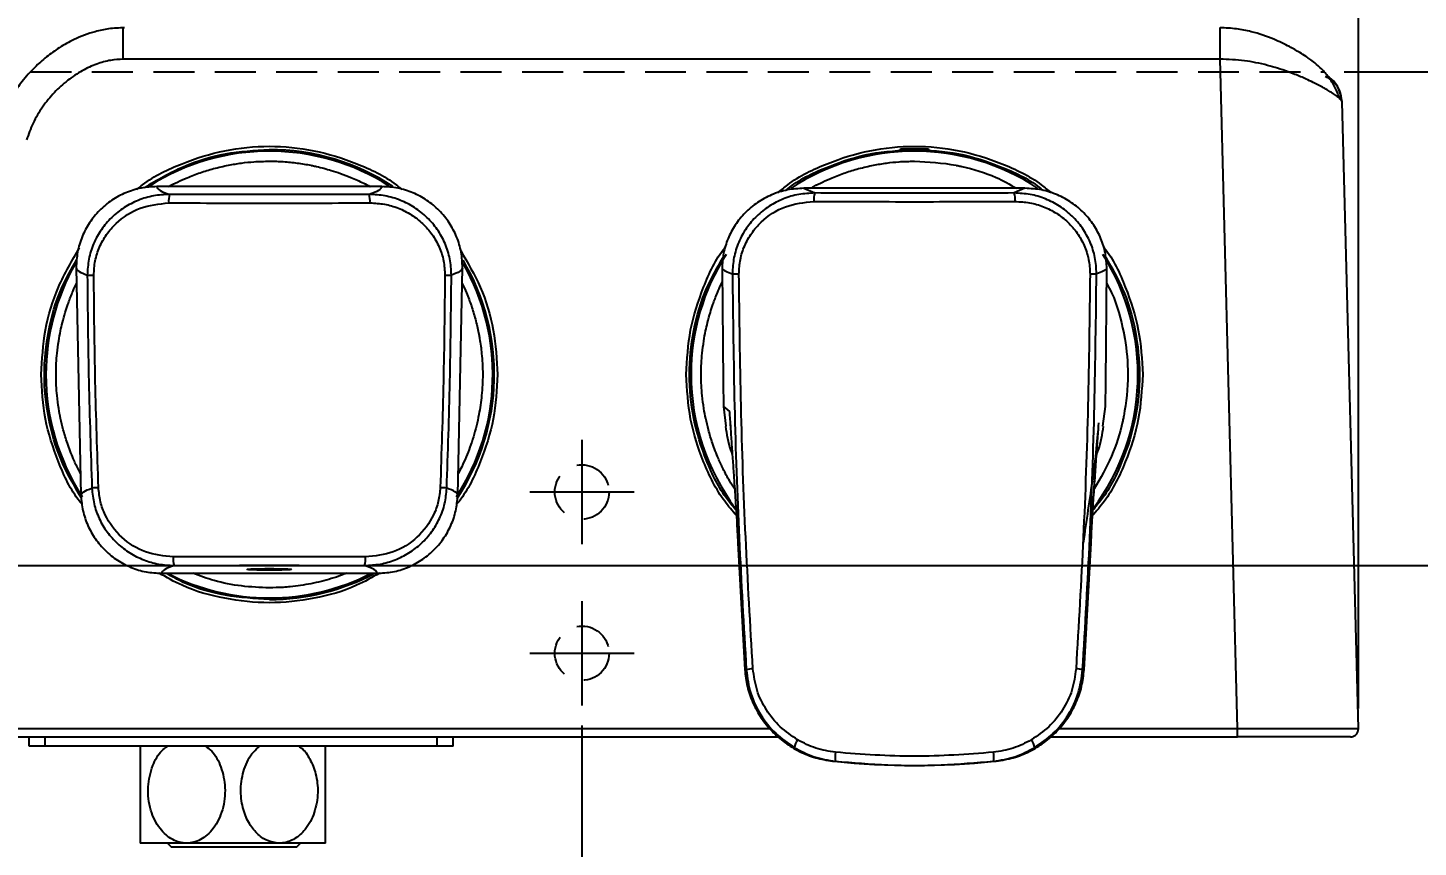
# Model space of a CAD drawing. Header units: millimetres. Extents: x 6110 to 6704, y -2661 to -1821.
# Drawn here: x 6300.46 to 6343.57, y -2371.37 to -2345.97 of the extents above; entities that cross this region are included whole.
import ezdxf

# ---------------------------------------------------------------- set-up
doc = ezdxf.new("R2010")
doc.units = ezdxf.units.MM
doc.header["$LTSCALE"] = 0.1
doc.linetypes.add('CENTERX2', pattern=[101.6, 63.5, -12.7, 12.7, -12.7])
doc.linetypes.add('HIDDENX2', pattern=[19.05, 12.7, -6.35])
doc.layers.get('0').update_dxf_attribs({"lineweight": 15})
doc.layers.add('CENTER', color=1, linetype='CENTERX2')
doc.layers.add('HIDDEN', color=8, linetype='HIDDENX2')
doc.layers.add('DIM', color=3, linetype='Continuous', lineweight=9)
doc.styles.get("Standard").update_dxf_attribs({"font": 'arial.ttf'})
doc.dimstyles.new('ISO-25', dxfattribs={"dimtxt": 2.5, "dimasz": 2.5, "dimexe": 1.25, "dimexo": 0.625, "dimtad": 1, "dimlfac": 5, "dimtxsty": 'Standard', "dimcen": 2.5, "dimadec": 0, "dimazin": 0, "dimtfac": 1, "dimtmove": 0, "dimatfit": 3, "dimfxl": 0, "dimarcsym": 0})

# ---------------------------------------------------------------- blocks, each defined once
blk = doc.blocks.new('*D42')
at = {"layer": 'Defpoints', "color": 0}
for p in [(6341.716, -2319.208), (6229.393, -2367.699), (6341.716, -2367.7)]:
    blk.add_point(p, dxfattribs=at)
at = {"layer": 'DIM', "color": 0, "lineweight": -2}
for p, q in [((6229.393, -2367.074), (6229.393, -2317.958)), ((6341.716, -2367.075), (6341.716, -2317.958)), ((6233.393, -2319.208), (6337.716, -2319.208))]:
    blk.add_line(p, q, dxfattribs=at)
at = {"layer": 'DIM', "color": 0}
for points in [[(6233.393, -2318.541), (6233.393, -2319.874), (6229.393, -2319.208)], [(6337.716, -2318.541), (6337.716, -2319.874), (6341.716, -2319.208)]]:
    blk.add_solid(points, dxfattribs=at)
at = {"layer": 'DIM', "color": 0, "insert": (6259.175, -2316.54), "char_height": 4, "attachment_point": 5}
blk.add_mtext('450', dxfattribs=at)
blk = doc.blocks.new('*D43')
at = {"layer": 'Defpoints', "color": 0}
for p in [(6340.653, -2347.331), (6382.373, -2580.443), (6389.257, -2580.443)]:
    blk.add_point(p, dxfattribs=at)
at = {"layer": 'DIM', "color": 0, "lineweight": -2}
for p, q in [((6341.278, -2347.331), (6390.507, -2347.331)), ((6389.257, -2349.831), (6389.257, -2577.943)), ((6382.998, -2580.443), (6390.507, -2580.443))]:
    blk.add_line(p, q, dxfattribs=at)
at = {"layer": 'DIM', "color": 0}
for points in [[(6388.84, -2349.831), (6389.674, -2349.831), (6389.257, -2347.331)], [(6388.84, -2577.943), (6389.674, -2577.943), (6389.257, -2580.443)]]:
    blk.add_solid(points, dxfattribs=at)
at = {"layer": 'DIM', "color": 0, "insert": (6386.406, -2463.887), "char_height": 2.5, "attachment_point": 5, "rotation": 90}
blk.add_mtext('{\\fGulim|b0|i0|c129|p50;\\H1.6x;선반까지 높이 \\fArial|b0|i0|c0|p34;1036 ~1050}', dxfattribs=at)
blk = doc.blocks.new('*D44')
at = {"layer": 'Defpoints', "color": 0}
for p in [(6291.155, -2340.279), (6270.42, -2359.431), (6291.155, -2359.431)]:
    blk.add_point(p, dxfattribs=at)
at = {"layer": 'DIM', "color": 0, "lineweight": -2}
for p, q in [((6270.42, -2358.806), (6270.42, -2339.029)), ((6291.155, -2358.806), (6291.155, -2339.029)), ((6272.92, -2340.279), (6288.655, -2340.279)), ((6291.155, -2340.279), (6340.931, -2340.279))]:
    blk.add_line(p, q, dxfattribs=at)
at = {"layer": 'DIM', "color": 0}
for points in [[(6272.92, -2339.862), (6272.92, -2340.696), (6270.42, -2340.279)], [(6288.655, -2339.862), (6288.655, -2340.696), (6291.155, -2340.279)]]:
    blk.add_solid(points, dxfattribs=at)
at = {"layer": 'DIM', "color": 0, "insert": (6326.555, -2334.424), "char_height": 2.5, "attachment_point": 5}
blk.add_mtext('{\\fGulim|b0|i0|c129|p50;\\H1.6x;\\C3;배관거리\\fArial|b0|i0|c0|p34;\\P85~250\\fGulim|b0|i0|c129|p50;mm}', dxfattribs=at)
blk = doc.blocks.new('*D45')
at = {"layer": 'Defpoints', "color": 0}
for p in [(6297.886, -2362.645), (6331.187, -2580.443), (6360.463, -2580.443)]:
    blk.add_point(p, dxfattribs=at)
at = {"layer": 'DIM', "color": 0, "lineweight": -2}
for p, q in [((6298.511, -2362.645), (6361.713, -2362.645)), ((6360.463, -2366.645), (6360.463, -2576.443)), ((6331.812, -2580.443), (6361.713, -2580.443))]:
    blk.add_line(p, q, dxfattribs=at)
at = {"layer": 'DIM', "color": 0}
for points in [[(6359.796, -2366.645), (6361.129, -2366.645), (6360.463, -2362.645)], [(6359.796, -2576.443), (6361.129, -2576.443), (6360.463, -2580.443)]]:
    blk.add_solid(points, dxfattribs=at)
at = {"layer": 'DIM', "color": 0, "insert": (6357.795, -2471.544), "char_height": 4, "attachment_point": 5, "rotation": 90}
blk.add_mtext('977.5', dxfattribs=at)
blk = doc.blocks.new('*D47')
at = {"layer": 'Defpoints', "color": 0}
for p in [(6253.143, -2366.981), (6317.643, -2366.981), (6317.643, -2381.528)]:
    blk.add_point(p, dxfattribs=at)
at = {"layer": 'DIM', "color": 0, "lineweight": -2}
for p, q in [((6253.143, -2367.606), (6253.143, -2382.778)), ((6317.643, -2367.606), (6317.643, -2382.778)), ((6257.143, -2381.528), (6313.643, -2381.528))]:
    blk.add_line(p, q, dxfattribs=at)
at = {"layer": 'DIM', "color": 0}
for points in [[(6257.143, -2380.861), (6257.143, -2382.194), (6253.143, -2381.528)], [(6313.643, -2380.861), (6313.643, -2382.194), (6317.643, -2381.528)]]:
    blk.add_solid(points, dxfattribs=at)
at = {"layer": 'DIM', "color": 0, "insert": (6285.393, -2378.86), "char_height": 4, "attachment_point": 5}
blk.add_mtext('258', dxfattribs=at)
blk = doc.blocks.new('*D49')
at = {"layer": 'Defpoints', "color": 0}
for p in [(6307.952, -2080.75), (6411.492, -2580.443), (6420.327, -2580.443)]:
    blk.add_point(p, dxfattribs=at)
at = {"layer": 'DIM', "color": 0, "lineweight": -2}
for p, q in [((6308.577, -2080.75), (6421.577, -2080.75)), ((6420.327, -2084.75), (6420.327, -2576.443)), ((6412.117, -2580.443), (6421.577, -2580.443))]:
    blk.add_line(p, q, dxfattribs=at)
at = {"layer": 'DIM', "color": 0}
for points in [[(6419.66, -2084.75), (6420.993, -2084.75), (6420.327, -2080.75)], [(6419.66, -2576.443), (6420.993, -2576.443), (6420.327, -2580.443)]]:
    blk.add_solid(points, dxfattribs=at)
at = {"layer": 'DIM', "color": 0, "insert": (6417.079, -2330.597), "char_height": 4, "attachment_point": 5, "rotation": 90}
blk.add_mtext('(2280)', dxfattribs=at)

msp = doc.modelspace()

# ---------------------------------------------------------------- linework, layer by layer
at = {"linetype": 'Continuous', "lineweight": 25}
for p, q in [((6337.4241, -2346.9422), (6303.4201, -2346.9422)), ((6337.9677, -2367.6995), (6337.4241, -2346.9422)), ((6341.7164, -2367.6996), (6341.2075, -2348.2648)), ((6327.5144, -2349.7185), (6328.3894, -2349.7185)), ((6327.5144, -2349.7573), (6327.5144, -2349.7185)), ((6328.3894, -2349.7185), (6328.3894, -2349.7573)), ((6311.441, -2350.8917), (6304.4629, -2350.8917)), ((6304.4629, -2350.8917), (6304.4629, -2350.8918)), ((6311.441, -2350.8918), (6304.4629, -2350.8918)), ((6311.441, -2350.8917), (6311.441, -2350.8918)), ((6331.3777, -2350.9436), (6324.5262, -2350.9436)), ((6324.5262, -2350.9436), (6324.5262, -2350.9437)), ((6324.5262, -2350.9437), (6324.8589, -2351.0902)), ((6331.3777, -2350.9437), (6324.5262, -2350.9437)), ((6331.3777, -2350.9437), (6331.045, -2351.0902)), ((6331.3777, -2350.9436), (6331.3777, -2350.9437)), ((6301.9632, -2353.4149), (6302.1112, -2360.4646)), ((6313.7927, -2360.4646), (6313.9407, -2353.4149)), ((6321.9878, -2353.4268), (6322.0166, -2356.9445)), ((6333.8873, -2356.9445), (6333.9161, -2353.4268)), ((6322.0166, -2356.9445), (6322.0339, -2357.7137)), ((6333.87, -2357.7137), (6333.8873, -2356.9445)), ((6322.0339, -2357.7137), (6322.2145, -2357.866)), ((6322.0339, -2357.7137), (6322.1077, -2358.3237)), ((6333.7958, -2358.3237), (6333.87, -2357.7137)), ((6322.236, -2358.2122), (6322.2445, -2358.3327)), ((6322.4762, -2361.94), (6322.6921, -2365.8719)), ((6333.2117, -2365.8719), (6333.4277, -2361.94)), ((6304.6098, -2362.8828), (6311.2941, -2362.8828)), ((6304.6098, -2362.8828), (6311.2941, -2362.8828)), ((6304.6098, -2362.8828), (6304.6098, -2362.8828)), ((6311.2941, -2362.8828), (6311.2941, -2362.8828)), ((6322.6921, -2365.8719), (6322.7383, -2365.8769)), ((6333.2117, -2365.8719), (6333.1656, -2365.8769)), ((6233.1422, -2367.6995), (6323.472, -2367.6995)), ((6332.4318, -2367.6995), (6337.9677, -2367.6995)), ((6337.9677, -2367.956), (6337.9677, -2367.6995)), ((6233.1422, -2367.956), (6323.7384, -2367.956)), ((6300.5019, -2368.2443), (6300.5019, -2367.956)), ((6301.0019, -2368.2443), (6301.0019, -2367.956)), ((6313.1519, -2368.2443), (6313.1519, -2367.956)), ((6313.6519, -2368.2443), (6313.6519, -2367.956)), ((6332.1656, -2367.956), (6337.9677, -2367.956)), ((6337.9677, -2367.9381), (6338.1514, -2367.9385)), ((6341.1296, -2367.956), (6338.0555, -2367.956)), ((6301.0019, -2368.2443), (6300.5019, -2368.2443)), ((6313.1519, -2368.2443), (6301.0019, -2368.2443)), ((6313.6519, -2368.2443), (6313.1519, -2368.2443)), ((6325.4144, -2368.7054), (6325.4671, -2368.7111)), ((6325.4671, -2368.7111), (6325.5006, -2368.7103)), ((6330.4033, -2368.7103), (6330.4368, -2368.7111)), ((6330.4368, -2368.7111), (6330.4895, -2368.7054)), ((6305.3846, -2371.2498), (6303.9471, -2371.2498)), ((6304.7894, -2371.2498), (6304.9144, -2371.3748)), ((6308.7894, -2371.3748), (6308.9144, -2371.2498))]:
    msp.add_line(p, q, dxfattribs=at)
at = {"linetype": 'Continuous', "lineweight": 25, "flags": 128}
for points in [[(6308.2596, -2371.2498), (6307.9223, -2371.2498), (6307.5662, -2371.2498), (6307.1974, -2371.2498), (6306.8221, -2371.2498), (6306.4469, -2371.2498), (6306.078, -2371.2498), (6305.7219, -2371.2498), (6305.3846, -2371.2498)], [(6309.6971, -2371.2498), (6309.6725, -2371.2498), (6309.5992, -2371.2498), (6309.4783, -2371.2498), (6309.3119, -2371.2498), (6309.103, -2371.2498), (6308.855, -2371.2498), (6308.5723, -2371.2498), (6308.2596, -2371.2498)]]:
    msp.add_lwpolyline(points, dxfattribs=at)
at = {"linetype": 'Continuous', "lineweight": 25}
for centre, radius, start, end in [((6307.9519, -2356.7185), 6.9262, 57.52402, 122.47593), ((6307.9519, -2356.7185), 6.975, 56.72518, 90), ((6327.9519, -2356.7185), 6.9262, 56.43601, 123.57498), ((6305.5289, -2351.3351), 0.6995, 163.28999, 185.11526), ((6310.375, -2351.3351), 0.6995, 354.88474, 16.71003), ((6325.5289, -2351.2913), 0.6995, 163.28999, 185.11526), ((6330.375, -2351.2913), 0.6995, 354.88474, 16.71003), ((6327.9519, -2356.7185), 6.9262, 147.47769, 180), ((6327.9519, -2356.7185), 6.9262, 323.26343, 32.52706), ((6307.9519, -2356.7185), 6.9262, 150.19557, 180), ((6307.9519, -2356.7185), 6.9262, 326.84131, 29.77001), ((6307.9519, -2356.7185), 6.975, 326.57251, 30.59278), ((6302.4625, -2351.6452), 1.9963, 265.55826, 271.36013), ((6313.4414, -2351.6452), 1.9963, 268.63987, 274.44174), ((6322.4625, -2351.6015), 1.9963, 265.55826, 271.36013), ((6333.4414, -2351.6015), 1.9963, 268.63987, 274.44174), ((6307.9519, -2356.7185), 6.9262, 180, 213.15692), ((6327.9519, -2356.7185), 6.9262, 180, 216.80701), ((6302.6739, -2361.6968), 1.4711, 90.75639, 98.69979), ((6313.23, -2361.6968), 1.4711, 81.30021, 89.24361), ((6305.7045, -2362.4382), 0.7329, 175.09168, 195.95175), ((6310.1994, -2362.4382), 0.7329, 344.04823, 4.90831), ((6307.9519, -2356.7185), 6.9262, 242.87229, 297.12771), ((6307.9519, -2356.7185), 6.975, 270, 297.89924), ((6322.9492, -2366.4768), 0.6358, 90.51426, 109.36928), ((6332.9547, -2366.4768), 0.6358, 70.63072, 89.48574), ((6324.7057, -2368.3409), 0.4767, 141.95889, 173.78955), ((6331.1982, -2368.3409), 0.4767, 6.21045, 38.04111), ((6325.7821, -2365.7687), 2.9592, 238.40705, 263.89064), ((6326.3011, -2368.5861), 0.8101, 169.02485, 188.81785), ((6329.6028, -2368.5861), 0.8101, 351.18215, 10.97515), ((6330.1218, -2365.7687), 2.9592, 276.10936, 301.59295), ((6327.9519, -2345.4684), 23.3751, 263.89782, 276.10218)]:
    msp.add_arc(centre, radius, start, end, dxfattribs=at)
msp.add_ellipse((6307.9519, -2362.7607), major_axis=(0.6875, 0), ratio=0.0349208, dxfattribs=at)
for points, knots in [([(6303.4573, -2345.9685), (6303.2939, -2345.9743), (6302.9873, -2345.985), (6302.4596, -2346.0994), (6301.943, -2346.2938), (6301.4447, -2346.5732), (6301.0379, -2346.8652), (6300.6472, -2347.2134), (6300.2946, -2347.608), (6299.9712, -2348.0696), (6299.6829, -2348.5919), (6299.548, -2348.9963), (6299.4756, -2349.2136)], [0, 0, 0, 0, 0.0891533, 0.1671915, 0.2934971, 0.3890081, 0.4782883, 0.5665514, 0.6747669, 0.7671334, 0.874847, 1, 1, 1, 1]), ([(6303.4201, -2346.9422), (6303.4201, -2346.8457), (6303.4201, -2346.6527), (6303.4201, -2346.3905), (6303.4201, -2346.175), (6303.4201, -2346.0317), (6303.4201, -2345.9643), (6303.4201, -2345.975), (6303.4201, -2345.9776)], [0, 0, 0, 0, 0.18762529, 0.37525057, 0.56287586, 0.75050114, 0.93812643, 1, 1, 1, 1]), ([(6341.1269, -2348.1539), (6341.0868, -2348.0392), (6341.0126, -2347.8272), (6340.809, -2347.5088), (6340.5911, -2347.2553), (6340.3875, -2347.0712), (6340.2203, -2346.9458), (6340.0576, -2346.8362), (6339.8714, -2346.7181), (6339.5421, -2346.5285), (6339.0539, -2346.293), (6338.4948, -2346.1014), (6337.9241, -2345.9883), (6337.5968, -2345.9752), (6337.4241, -2345.9684)], [0, 0, 0, 0, 0.1028068, 0.1900951, 0.2621106, 0.3195203, 0.362646, 0.3922362, 0.4511343, 0.5369642, 0.6534939, 0.8063476, 0.8978453, 1, 1, 1, 1]), ([(6337.4241, -2346.9422), (6337.4241, -2346.8457), (6337.4241, -2346.6527), (6337.4241, -2346.3905), (6337.4241, -2346.175), (6337.4241, -2346.0317), (6337.4241, -2345.9644), (6337.4241, -2345.975), (6337.4241, -2345.9775)], [0, 0, 0, 0, 0.1878877, 0.3757754, 0.5636631, 0.7515507, 0.9394384, 1, 1, 1, 1]), ([(6303.4201, -2346.9422), (6303.2892, -2346.9494), (6303.0102, -2346.9649), (6302.5811, -2347.088), (6302.1332, -2347.2943), (6301.6896, -2347.5916), (6301.2725, -2347.9706), (6300.9106, -2348.4182), (6300.6138, -2348.9116), (6300.4874, -2349.2693), (6300.4251, -2349.4457)], [0, 0, 0, 0, 0.09452, 0.2015771, 0.3202471, 0.4500141, 0.5860881, 0.7262133, 0.8650456, 1, 1, 1, 1]), ([(6341.1252, -2348.1525), (6341.0979, -2348.1294), (6341.0404, -2348.0805), (6340.9187, -2347.998), (6340.781, -2347.9124), (6340.641, -2347.8317), (6340.4836, -2347.7466), (6340.3034, -2347.6554), (6340.0643, -2347.5428), (6339.8037, -2347.4326), (6339.5066, -2347.3184), (6339.2252, -2347.2236), (6338.8902, -2347.127), (6338.5487, -2347.0489), (6338.0601, -2346.9638), (6337.6808, -2346.9509), (6337.4241, -2346.9422)], [0, 0, 0, 0, 0.0682144, 0.1440285, 0.1977008, 0.2552297, 0.3087543, 0.3628565, 0.4269468, 0.5170405, 0.5678839, 0.6440593, 0.7102029, 0.7850544, 0.8545907, 1, 1, 1, 1]), ([(6341.196, -2348.2485), (6341.1797, -2348.1405), (6341.1442, -2347.9054), (6340.9546, -2347.6241), (6340.7696, -2347.5189), (6340.6964, -2347.4772)], [0, 0, 0, 0, 0.339359, 0.7386441, 1, 1, 1, 1]), ([(6341.2075, -2348.2648), (6341.1914, -2348.1422), (6341.1667, -2347.9539), (6341.0393, -2347.7299), (6340.9183, -2347.5811), (6340.8168, -2347.5076), (6340.7701, -2347.4738)], [0, 0, 0, 0, 0.3915334, 0.6017826, 0.8163333, 1, 1, 1, 1]), ([(6341.2075, -2348.2648), (6341.1997, -2348.236), (6341.1916, -2348.206), (6341.1276, -2348.1544), (6341.1252, -2348.1525)], [0, 0, 0, 0, 0.9633236, 1, 1, 1, 1]), ([(6303.8476, -2350.9786), (6303.9057, -2350.9298), (6304.3174, -2350.5836), (6305.2376, -2350.1521), (6306.5602, -2349.7313), (6307.9512, -2349.5997), (6309.3431, -2349.731), (6310.6672, -2350.1525), (6311.5876, -2350.5842), (6311.9988, -2350.9302), (6312.0561, -2350.9784)], [0, 0, 0, 0, 0.0259216, 0.1838723, 0.3418428, 0.4998818, 0.6580775, 0.816297, 0.9744104, 1, 1, 1, 1]), ([(6323.7121, -2351.0897), (6323.8143, -2351.0026), (6324.2682, -2350.6153), (6325.2357, -2350.1497), (6326.5605, -2349.732), (6327.9512, -2349.5994), (6329.3426, -2349.7317), (6330.669, -2350.15), (6331.6367, -2350.6159), (6332.0903, -2351.003), (6332.1918, -2351.0897)], [0, 0, 0, 0, 0.0441216, 0.1960017, 0.3479012, 0.4998686, 0.651984, 0.8041231, 0.9561593, 1, 1, 1, 1]), ([(6323.9648, -2351.011), (6324.0019, -2350.98), (6324.3891, -2350.6567), (6325.276, -2350.2499), (6326.5798, -2349.818), (6327.4946, -2349.7684), (6327.9519, -2349.7435)], [0, 0, 0, 0, 0.03412496, 0.35608331, 0.67804165, 1, 1, 1, 1]), ([(6327.9519, -2349.7435), (6328.4093, -2349.7683), (6329.3241, -2349.818), (6330.6279, -2350.2499), (6331.5145, -2350.6565), (6331.9014, -2350.9795), (6331.9382, -2351.0103)], [0, 0, 0, 0, 0.3220445, 0.6440889, 0.9661334, 1, 1, 1, 1]), ([(6304.8236, -2350.8917), (6304.8253, -2350.8908), (6304.916, -2350.8385), (6305.1084, -2350.746), (6305.4331, -2350.5986), (6305.8057, -2350.4578), (6306.2347, -2350.3264), (6306.663, -2350.2269), (6307.0816, -2350.1588), (6307.5042, -2350.114), (6307.7925, -2350.108), (6307.9519, -2350.1047)], [0, 0, 0, 0, 0.0017526, 0.0964192, 0.1962737, 0.3301462, 0.4628038, 0.6091031, 0.7346125, 0.853186, 1, 1, 1, 1]), ([(6307.9519, -2350.1047), (6308.0241, -2350.1054), (6308.1684, -2350.1068), (6308.3846, -2350.1178), (6308.6003, -2350.1355), (6308.8154, -2350.1603), (6309.0295, -2350.1922), (6309.1734, -2350.2185), (6309.261, -2350.236), (6309.3189, -2350.2477), (6309.5288, -2350.2932), (6309.8192, -2350.37), (6310.1744, -2350.4865), (6310.4435, -2350.5899), (6310.6821, -2350.6931), (6310.8774, -2350.7862), (6311.0102, -2350.8527), (6311.0767, -2350.8897), (6311.0803, -2350.8917)], [0, 0, 0, 0, 0.0664232, 0.1328451, 0.1992655, 0.2656843, 0.3321012, 0.3985159, 0.400352, 0.4143715, 0.4529234, 0.5980905, 0.6906178, 0.7969961, 0.8634189, 0.9298406, 0.9962608, 1, 1, 1, 1]), ([(6324.7335, -2350.9436), (6324.7651, -2350.9252), (6324.8854, -2350.8549), (6325.1081, -2350.7455), (6325.4332, -2350.5988), (6325.8057, -2350.4578), (6326.2347, -2350.3264), (6326.663, -2350.2269), (6327.0816, -2350.1588), (6327.5042, -2350.114), (6327.7925, -2350.108), (6327.9519, -2350.1047)], [0, 0, 0, 0, 0.03263875, 0.12437596, 0.22114089, 0.35087174, 0.47942486, 0.62119761, 0.74282386, 0.85773068, 1, 1, 1, 1]), ([(6327.9519, -2350.1047), (6328.3851, -2350.1263), (6328.8203, -2350.148), (6329.261, -2350.236), (6329.3189, -2350.2477), (6329.7392, -2350.3394), (6330.3744, -2350.5192), (6330.9042, -2350.8249), (6331.11, -2350.9436)], [0, 0, 0, 0, 0.39230047, 0.39411071, 0.40793313, 0.44594338, 0.78482462, 1, 1, 1, 1]), ([(6304.4629, -2350.8918), (6304.2986, -2350.9012), (6303.9694, -2350.92), (6303.4955, -2351.0702), (6303.0586, -2351.3038), (6302.6769, -2351.6198), (6302.3637, -2352.0046), (6302.1339, -2352.4431), (6301.9872, -2352.9196), (6301.9712, -2353.2496), (6301.9632, -2353.4149)], [0, 0, 0, 0, 0.124827, 0.2500094, 0.3745395, 0.4997829, 0.6244275, 0.7494409, 0.8745164, 1, 1, 1, 1]), ([(6304.4629, -2350.8918), (6304.4803, -2350.9323), (6304.515, -2351.0132), (6304.7443, -2351.0937), (6304.8589, -2351.1339)], [0, 0, 0, 0, 0.5000008, 1, 1, 1, 1]), ([(6311.441, -2350.8918), (6311.4236, -2350.9323), (6311.3889, -2351.0132), (6311.1596, -2351.0937), (6311.045, -2351.1339)], [0, 0, 0, 0, 0.5000008, 1, 1, 1, 1]), ([(6313.9407, -2353.4149), (6313.9328, -2353.2505), (6313.9169, -2352.9212), (6313.7711, -2352.446), (6313.5417, -2352.0069), (6313.2293, -2351.6222), (6312.8476, -2351.3053), (6312.4112, -2351.0714), (6311.9361, -2350.9202), (6311.6062, -2350.9013), (6311.441, -2350.8918)], [0, 0, 0, 0, 0.1248212, 0.2499969, 0.3745224, 0.4997661, 0.6244029, 0.7494285, 0.874501, 1, 1, 1, 1]), ([(6304.8589, -2351.1339), (6304.693, -2351.1427), (6304.3613, -2351.1601), (6303.8835, -2351.3053), (6303.442, -2351.5314), (6303.0525, -2351.84), (6302.7296, -2352.219), (6302.4894, -2352.6563), (6302.3345, -2353.1349), (6302.3167, -2353.4688), (6302.3079, -2353.6355)], [0, 0, 0, 0, 0.1250414, 0.2500526, 0.3745289, 0.4993884, 0.6245532, 0.7493236, 0.8748264, 1, 1, 1, 1]), ([(6313.596, -2353.6355), (6313.587, -2353.4675), (6313.5691, -2353.1329), (6313.4132, -2352.6531), (6313.1728, -2352.2168), (6312.8493, -2351.8381), (6312.4602, -2351.5303), (6312.0184, -2351.3045), (6311.5414, -2351.16), (6311.2103, -2351.1426), (6311.045, -2351.1339)], [0, 0, 0, 0, 0.1261698, 0.2511787, 0.376534, 0.5009761, 0.6261069, 0.7504507, 0.875358, 1, 1, 1, 1]), ([(6324.5262, -2350.9437), (6324.3539, -2350.9539), (6324.009, -2350.9743), (6323.5172, -2351.1342), (6323.072, -2351.3768), (6322.6899, -2351.6971), (6322.3824, -2352.0772), (6322.1587, -2352.5022), (6322.0158, -2352.9567), (6321.9971, -2353.2702), (6321.9878, -2353.4268)], [0, 0, 0, 0, 0.1252479, 0.2508173, 0.3757627, 0.5008414, 0.6259059, 0.7502606, 0.8752479, 1, 1, 1, 1]), ([(6324.8589, -2351.0902), (6324.693, -2351.0989), (6324.3613, -2351.1164), (6323.8835, -2351.2615), (6323.442, -2351.4877), (6323.0525, -2351.7962), (6322.7296, -2352.1752), (6322.4894, -2352.6126), (6322.3345, -2353.0911), (6322.3167, -2353.4251), (6322.3079, -2353.5918)], [0, 0, 0, 0, 0.1250414, 0.2500526, 0.3745289, 0.4993884, 0.6245532, 0.7493236, 0.8748264, 1, 1, 1, 1]), ([(6322.5098, -2353.5972), (6322.5179, -2353.4475), (6322.5341, -2353.1474), (6322.6753, -2352.7178), (6322.8944, -2352.3249), (6323.2853, -2351.875), (6323.9295, -2351.4492), (6324.5307, -2351.3856), (6324.8322, -2351.3537)], [0, 0, 0, 0, 0.124373, 0.2492694, 0.3737866, 0.4991194, 0.7487967, 1, 1, 1, 1]), ([(6333.596, -2353.5918), (6333.587, -2353.4237), (6333.5691, -2353.0891), (6333.4132, -2352.6094), (6333.1728, -2352.173), (6332.8493, -2351.7944), (6332.4602, -2351.4866), (6332.0184, -2351.2608), (6331.5414, -2351.1162), (6331.2103, -2351.0989), (6331.045, -2351.0902)], [0, 0, 0, 0, 0.1261698, 0.2511787, 0.376534, 0.5009761, 0.6261069, 0.7504507, 0.875358, 1, 1, 1, 1]), ([(6331.0717, -2351.3537), (6331.2222, -2351.3613), (6331.5234, -2351.3767), (6331.9574, -2351.5059), (6332.3594, -2351.708), (6332.7136, -2351.9838), (6333.0082, -2352.3233), (6333.2273, -2352.7148), (6333.3695, -2353.1456), (6333.3858, -2353.4463), (6333.3941, -2353.5972)], [0, 0, 0, 0, 0.125521, 0.2512509, 0.3762126, 0.501639, 0.6259702, 0.7507921, 0.8749188, 1, 1, 1, 1]), ([(6333.9161, -2353.4268), (6333.9068, -2353.2705), (6333.8882, -2352.9575), (6333.7457, -2352.5034), (6333.5224, -2352.0785), (6333.2155, -2351.6988), (6332.834, -2351.3781), (6332.3899, -2351.1356), (6331.8972, -2350.9747), (6331.5516, -2350.9541), (6331.3777, -2350.9437)], [0, 0, 0, 0, 0.1245586, 0.2493092, 0.373735, 0.4987669, 0.6232628, 0.7487387, 0.8735614, 1, 1, 1, 1]), ([(6302.5098, -2353.641), (6302.5179, -2353.4912), (6302.5341, -2353.1911), (6302.6753, -2352.7615), (6302.8944, -2352.3686), (6303.2853, -2351.9188), (6303.9295, -2351.493), (6304.5307, -2351.4293), (6304.8322, -2351.3974)], [0, 0, 0, 0, 0.12437301, 0.2492694, 0.37378663, 0.49911936, 0.74879673, 1, 1, 1, 1]), ([(6311.0717, -2351.3974), (6311.2222, -2351.4051), (6311.5234, -2351.4204), (6311.9574, -2351.5497), (6312.3594, -2351.7518), (6312.7136, -2352.0275), (6313.0082, -2352.3671), (6313.2273, -2352.7586), (6313.3695, -2353.1894), (6313.3858, -2353.4901), (6313.3941, -2353.641)], [0, 0, 0, 0, 0.125521, 0.2512509, 0.3762126, 0.501639, 0.6259702, 0.7507921, 0.8749188, 1, 1, 1, 1]), ([(6300.8769, -2356.7186), (6300.9042, -2356.2555), (6300.9587, -2355.3302), (6301.3666, -2353.9861), (6301.8352, -2353.1873), (6302.0695, -2352.788)], [0, 0, 0, 0, 0.3337829, 0.6668801, 1, 1, 1, 1]), ([(6313.8833, -2352.8795), (6314.0997, -2353.2498), (6314.5498, -2354.02), (6314.9446, -2355.3319), (6314.9996, -2356.2563), (6315.0271, -2356.7185)], [0, 0, 0, 0, 0.3165448, 0.6582355, 1, 1, 1, 1]), ([(6320.8769, -2356.7187), (6320.902, -2356.2541), (6320.9521, -2355.3257), (6321.3931, -2354.0044), (6321.7847, -2353.1321), (6322.0885, -2352.7641), (6322.0976, -2352.7531)], [0, 0, 0, 0, 0.3301765, 0.6597238, 0.9898378, 1, 1, 1, 1]), ([(6322.4208, -2360.9207), (6322.3291, -2360.8134), (6321.9406, -2360.3592), (6321.4758, -2359.3973), (6321.0646, -2358.0903), (6320.9315, -2356.7173), (6321.0711, -2355.3517), (6321.4245, -2354.1121), (6321.8384, -2353.4024), (6322.022, -2353.0875)], [0, 0, 0, 0, 0.05066443, 0.21441011, 0.3781558, 0.54190148, 0.70564716, 0.86939284, 1, 1, 1, 1]), ([(6333.882, -2353.0876), (6334.0656, -2353.4025), (6334.4794, -2354.1122), (6334.8328, -2355.3517), (6334.9724, -2356.7173), (6334.8392, -2358.0902), (6334.4283, -2359.3975), (6333.9611, -2360.3626), (6333.5699, -2360.8196), (6333.4755, -2360.9299)], [0, 0, 0, 0, 0.1304058, 0.2939193, 0.4574328, 0.6209463, 0.7844598, 0.9479733, 1, 1, 1, 1]), ([(6333.8065, -2352.7536), (6333.8158, -2352.7648), (6334.1198, -2353.1331), (6334.5115, -2354.006), (6334.9519, -2355.3269), (6335.002, -2356.2546), (6335.027, -2356.7185)], [0, 0, 0, 0, 0.0103489, 0.3406105, 0.6702723, 1, 1, 1, 1]), ([(6302.1201, -2360.5331), (6301.9001, -2360.1587), (6301.4484, -2359.3901), (6301.0703, -2358.0863), (6300.9299, -2356.7183), (6301.072, -2355.3517), (6301.4158, -2354.1356), (6301.8162, -2353.4469), (6301.9868, -2353.1533)], [0, 0, 0, 0, 0.1668412, 0.3424998, 0.5181585, 0.6938171, 0.8694757, 1, 1, 1, 1]), ([(6301.9632, -2353.4149), (6301.9794, -2353.4517), (6302.0118, -2353.5252), (6302.2092, -2353.5988), (6302.3079, -2353.6355)], [0, 0, 0, 0, 0.50000391, 1, 1, 1, 1]), ([(6313.9407, -2353.4149), (6313.9245, -2353.4517), (6313.8921, -2353.5252), (6313.6947, -2353.5988), (6313.596, -2353.6355)], [0, 0, 0, 0, 0.50000391, 1, 1, 1, 1]), ([(6321.9878, -2353.4268), (6322.018, -2353.4543), (6322.0786, -2353.5093), (6322.2314, -2353.5643), (6322.3079, -2353.5918)], [0, 0, 0, 0, 0.500003, 1, 1, 1, 1]), ([(6333.9161, -2353.4268), (6333.8859, -2353.4543), (6333.8253, -2353.5093), (6333.6725, -2353.5643), (6333.596, -2353.5918)], [0, 0, 0, 0, 0.50000296, 1, 1, 1, 1]), ([(6302.097, -2359.7869), (6302.0709, -2359.7392), (6301.9889, -2359.589), (6301.8489, -2359.276), (6301.6925, -2358.8726), (6301.5666, -2358.4558), (6301.4811, -2358.0973), (6301.4152, -2357.7442), (6301.3705, -2357.4021), (6301.3438, -2357.05), (6301.3352, -2356.7146), (6301.3441, -2356.3814), (6301.3708, -2356.0344), (6301.4142, -2355.7007), (6301.4724, -2355.3846), (6301.5397, -2355.0905), (6301.6154, -2354.8172), (6301.7152, -2354.5085), (6301.8259, -2354.2232), (6301.9166, -2354.0052), (6301.9654, -2353.9099), (6301.9732, -2353.8947)], [0, 0, 0, 0, 0.0266785, 0.0840196, 0.1681714, 0.2389649, 0.2976, 0.3490884, 0.4152316, 0.4668821, 0.5224225, 0.5798805, 0.6304805, 0.6932272, 0.7450353, 0.7882116, 0.8413424, 0.884212, 0.9474446, 0.9916118, 1, 1, 1, 1]), ([(6302.3079, -2353.6355), (6302.3191, -2354.7371), (6302.3417, -2356.9404), (6302.4148, -2359.1419), (6302.4514, -2360.2427)], [0, 0, 0, 0, 0.4999732, 1, 1, 1, 1]), ([(6302.6544, -2360.2259), (6302.6176, -2359.1289), (6302.5439, -2356.9348), (6302.5212, -2354.7389), (6302.5098, -2353.641)], [0, 0, 0, 0, 0.5000015, 1, 1, 1, 1]), ([(6313.3941, -2353.641), (6313.3827, -2354.7389), (6313.36, -2356.9348), (6313.2863, -2359.1289), (6313.2495, -2360.2259)], [0, 0, 0, 0, 0.4999985, 1, 1, 1, 1]), ([(6313.4525, -2360.2427), (6313.4891, -2359.1419), (6313.5622, -2356.9404), (6313.5848, -2354.7371), (6313.596, -2353.6355)], [0, 0, 0, 0, 0.5000268, 1, 1, 1, 1]), ([(6313.9307, -2353.8922), (6313.9757, -2353.9902), (6314.0508, -2354.1537), (6314.1428, -2354.3885), (6314.2158, -2354.5922), (6314.2819, -2354.7984), (6314.3413, -2355.0065), (6314.3938, -2355.2165), (6314.4246, -2355.3596), (6314.442, -2355.4473), (6314.4533, -2355.5054), (6314.4916, -2355.7167), (6314.5318, -2356.0143), (6314.56, -2356.3869), (6314.5714, -2356.8192), (6314.5452, -2357.351), (6314.4509, -2357.9995), (6314.2931, -2358.6399), (6314.0987, -2359.1756), (6313.9316, -2359.5512), (6313.8438, -2359.7208), (6313.8068, -2359.7923)], [0, 0, 0, 0, 0.0528628, 0.0882483, 0.1236333, 0.1590174, 0.1944007, 0.229783, 0.2651643, 0.2661531, 0.2736451, 0.2941943, 0.3714838, 0.420776, 0.4774469, 0.5835113, 0.681459, 0.7984724, 0.9063419, 0.9605157, 1, 1, 1, 1]), ([(6322.3792, -2360.2765), (6322.3267, -2360.193), (6322.1972, -2359.9876), (6322.0291, -2359.6692), (6321.8476, -2359.2767), (6321.6928, -2358.8724), (6321.5665, -2358.4559), (6321.4811, -2358.0973), (6321.4152, -2357.7442), (6321.3705, -2357.4021), (6321.3438, -2357.05), (6321.3352, -2356.7146), (6321.3441, -2356.3814), (6321.3708, -2356.0344), (6321.4142, -2355.7007), (6321.4724, -2355.3846), (6321.5397, -2355.0905), (6321.6154, -2354.8172), (6321.7152, -2354.5085), (6321.8256, -2354.223), (6321.9222, -2353.9931), (6321.9774, -2353.8861), (6321.9913, -2353.8591)], [0, 0, 0, 0, 0.0440503, 0.1084651, 0.1606375, 0.2372039, 0.3016162, 0.354966, 0.4018133, 0.4619944, 0.5089892, 0.5595232, 0.611802, 0.657841, 0.7149318, 0.7620699, 0.8013543, 0.849696, 0.8887014, 0.9462342, 0.9864201, 1, 1, 1, 1]), ([(6322.3079, -2353.5918), (6322.3244, -2354.9594), (6322.3576, -2357.6954), (6322.5006, -2361.797), (6322.6591, -2364.5173), (6322.7383, -2365.8769)], [0, 0, 0, 0, 0.3333056, 0.6667761, 1, 1, 1, 1]), ([(6322.9435, -2365.8409), (6322.8636, -2364.4849), (6322.7041, -2361.7745), (6322.56, -2357.6867), (6322.5266, -2354.9609), (6322.5098, -2353.5972)], [0, 0, 0, 0, 0.3334699, 0.6665373, 1, 1, 1, 1]), ([(6333.3941, -2353.5972), (6333.3773, -2354.9609), (6333.3439, -2357.6867), (6333.1998, -2361.7745), (6333.0403, -2364.4849), (6332.9604, -2365.8409)], [0, 0, 0, 0, 0.3334627, 0.6665301, 1, 1, 1, 1]), ([(6333.1656, -2365.8769), (6333.2448, -2364.5172), (6333.4033, -2361.797), (6333.5463, -2357.6954), (6333.5795, -2354.9594), (6333.596, -2353.5918)], [0, 0, 0, 0, 0.3332293, 0.6666998, 1, 1, 1, 1]), ([(6333.9123, -2353.8979), (6333.9639, -2353.9936), (6334.2209, -2354.4701), (6334.3545, -2355.0064), (6334.442, -2355.4473), (6334.4533, -2355.5054), (6334.5301, -2355.9288), (6334.6028, -2356.7773), (6334.5224, -2357.5869), (6334.4344, -2358.0277), (6334.4227, -2358.0857), (6334.3313, -2358.5061), (6334.1001, -2359.2766), (6333.7162, -2359.9292), (6333.5221, -2360.2592)], [0, 0, 0, 0, 0.0489931, 0.2436963, 0.2446046, 0.2514864, 0.2703618, 0.4385107, 0.6332136, 0.6341218, 0.6410036, 0.659879, 0.8280276, 1, 1, 1, 1]), ([(6302.1476, -2360.7447), (6302.1214, -2360.7133), (6301.7988, -2360.326), (6301.3909, -2359.4325), (6300.9523, -2358.1101), (6300.9021, -2357.1825), (6300.8769, -2356.7186)], [0, 0, 0, 0, 0.0285939, 0.3527482, 0.6763134, 1, 1, 1, 1]), ([(6315.0271, -2356.7185), (6315.0017, -2357.183), (6314.9511, -2358.1111), (6314.5122, -2359.4337), (6314.1045, -2360.3268), (6313.7821, -2360.7137), (6313.7561, -2360.7448)], [0, 0, 0, 0, 0.3240809, 0.6475714, 0.9716189, 1, 1, 1, 1]), ([(6322.4314, -2361.0904), (6322.307, -2360.9465), (6321.8794, -2360.4514), (6321.3848, -2359.4371), (6320.9539, -2358.1091), (6320.9026, -2357.1822), (6320.8769, -2356.7187)], [0, 0, 0, 0, 0.1203805, 0.4139012, 0.7068897, 1, 1, 1, 1]), ([(6335.027, -2356.7185), (6335.0012, -2357.1826), (6334.9497, -2358.1099), (6334.5187, -2359.4383), (6334.0217, -2360.4559), (6333.5911, -2360.9538), (6333.4639, -2361.1009)], [0, 0, 0, 0, 0.2926156, 0.5847012, 0.8772906, 1, 1, 1, 1]), ([(6322.2145, -2357.866), (6322.2249, -2358.0288), (6322.2455, -2358.3546), (6322.2789, -2358.8421), (6322.3135, -2359.333), (6322.3534, -2359.8941), (6322.3968, -2360.5247), (6322.4417, -2361.2278), (6322.4648, -2361.7048), (6322.4762, -2361.94)], [0, 0, 0, 0, 0.1250002, 0.2500287, 0.3749954, 0.4999391, 0.6728094, 0.8386977, 1, 1, 1, 1]), ([(6333.4151, -2361.9446), (6333.4298, -2361.6754), (6333.456, -2361.1954), (6333.498, -2360.5881), (6333.5344, -2360.0959), (6333.5675, -2359.602), (6333.6101, -2358.9807), (6333.647, -2358.4907), (6333.6679, -2358.2122)], [0, 0, 0, 0, 0.2032908, 0.3623196, 0.4757788, 0.5956602, 0.7701329, 1, 1, 1, 1]), ([(6322.0925, -2358.3256), (6322.1289, -2358.5707), (6322.173, -2358.8679), (6322.2847, -2359.1509), (6322.3042, -2359.2004)], [0, 0, 0, 0, 0.8250832, 1, 1, 1, 1]), ([(6333.1929, -2361.9432), (6333.242, -2361.6007), (6333.3417, -2360.9046), (6333.4918, -2359.895), (6333.5978, -2359.0875), (6333.6321, -2358.6115), (6333.6421, -2358.4733)], [0, 0, 0, 0, 0.284909, 0.5788866, 0.8777409, 1, 1, 1, 1]), ([(6333.4277, -2361.94), (6333.4391, -2361.7048), (6333.4621, -2361.2278), (6333.5071, -2360.5247), (6333.5464, -2359.9535), (6333.5781, -2359.506), (6333.6015, -2359.1766), (6333.6236, -2358.8602), (6333.6441, -2358.5642), (6333.6561, -2358.3814), (6333.6618, -2358.294)], [0, 0, 0, 0, 0.1811339, 0.3674163, 0.5615702, 0.6528599, 0.7446897, 0.8422264, 0.9244963, 1, 1, 1, 1]), ([(6333.5947, -2359.2136), (6333.616, -2359.1598), (6333.7297, -2358.8724), (6333.7747, -2358.5707), (6333.8114, -2358.3256)], [0, 0, 0, 0, 0.1875528, 1, 1, 1, 1]), ([(6302.1112, -2360.4646), (6302.1261, -2360.4276), (6302.1558, -2360.3537), (6302.3528, -2360.2797), (6302.4514, -2360.2427)], [0, 0, 0, 0, 0.4999859, 1, 1, 1, 1]), ([(6302.4514, -2360.2427), (6302.4669, -2360.4058), (6302.4979, -2360.7301), (6302.6654, -2361.191), (6302.9111, -2361.6084), (6303.2341, -2361.9697), (6303.618, -2362.2628), (6304.0508, -2362.4775), (6304.5163, -2362.6149), (6304.8387, -2362.6314), (6304.9998, -2362.6396)], [0, 0, 0, 0, 0.12626333, 0.25103791, 0.37645128, 0.50087639, 0.62600506, 0.75041343, 0.87531577, 1, 1, 1, 1]), ([(6304.9742, -2362.3755), (6304.6812, -2362.345), (6304.096, -2362.2842), (6303.3392, -2361.8042), (6302.8989, -2361.214), (6302.6971, -2360.6638), (6302.6687, -2360.3724), (6302.6544, -2360.2259)], [0, 0, 0, 0, 0.2509757, 0.5011588, 0.7500642, 0.8744033, 1, 1, 1, 1]), ([(6310.9041, -2362.6396), (6311.066, -2362.6313), (6311.3892, -2362.6146), (6311.8556, -2362.4765), (6312.2878, -2362.2615), (6312.672, -2361.9676), (6312.9943, -2361.6063), (6313.24, -2361.1878), (6313.4064, -2360.7281), (6313.4372, -2360.4044), (6313.4525, -2360.2427)], [0, 0, 0, 0, 0.1253304, 0.2501273, 0.3748543, 0.4994702, 0.6246844, 0.7493952, 0.8748446, 1, 1, 1, 1]), ([(6313.2495, -2360.2259), (6313.2354, -2360.3711), (6313.2072, -2360.662), (6313.0062, -2361.2121), (6312.5658, -2361.8031), (6311.8089, -2362.2839), (6311.2233, -2362.3449), (6310.9297, -2362.3755)], [0, 0, 0, 0, 0.1244947, 0.2495052, 0.4984946, 0.7484841, 1, 1, 1, 1]), ([(6313.7927, -2360.4646), (6313.7778, -2360.4276), (6313.7481, -2360.3537), (6313.5511, -2360.2797), (6313.4525, -2360.2427)], [0, 0, 0, 0, 0.4999859, 1, 1, 1, 1]), ([(6302.1112, -2360.4646), (6302.1254, -2360.6242), (6302.1538, -2360.9438), (6302.3113, -2361.4012), (6302.5468, -2361.8218), (6302.8595, -2362.1888), (6303.2367, -2362.4904), (6303.664, -2362.7124), (6304.1276, -2362.8558), (6304.4487, -2362.8737), (6304.6098, -2362.8828)], [0, 0, 0, 0, 0.1248267, 0.2499735, 0.3745135, 0.4997768, 0.6243013, 0.749479, 0.8742605, 1, 1, 1, 1]), ([(6311.2941, -2362.8828), (6311.4541, -2362.8739), (6311.7745, -2362.856), (6312.2368, -2362.7137), (6312.6649, -2362.4919), (6313.0418, -2362.1913), (6313.3555, -2361.8241), (6313.5913, -2361.4042), (6313.7497, -2360.9456), (6313.7783, -2360.6254), (6313.7927, -2360.4646)], [0, 0, 0, 0, 0.1248321, 0.2499855, 0.3745285, 0.4997927, 0.6243211, 0.7494891, 0.8742754, 1, 1, 1, 1]), ([(6311.3694, -2362.8755), (6311.136, -2363.0097), (6310.5013, -2363.3746), (6309.338, -2363.6949), (6307.9528, -2363.8428), (6306.5668, -2363.6952), (6305.4025, -2363.3748), (6304.7675, -2363.0095), (6304.5343, -2362.8754)], [0, 0, 0, 0, 0.1125863, 0.3061549, 0.499809, 0.6936531, 0.8875275, 1, 1, 1, 1]), ([(6304.9998, -2362.6396), (6304.8856, -2362.68), (6304.6573, -2362.7609), (6304.6256, -2362.8421), (6304.6098, -2362.8828)], [0, 0, 0, 0, 0.4999992, 1, 1, 1, 1]), ([(6307.9519, -2363.6935), (6307.4969, -2363.665), (6306.5867, -2363.6079), (6305.501, -2363.303), (6304.9317, -2362.9805), (6304.7594, -2362.8828)], [0, 0, 0, 0, 0.41084314, 0.82168628, 1, 1, 1, 1]), ([(6307.9519, -2363.3322), (6307.6636, -2363.3206), (6307.0859, -2363.2972), (6306.2879, -2363.1419), (6305.7998, -2362.9624), (6305.5835, -2362.8828)], [0, 0, 0, 0, 0.3569615, 0.714937, 1, 1, 1, 1]), ([(6310.3421, -2362.8828), (6310.2896, -2362.9037), (6310.1352, -2362.9649), (6309.8737, -2363.049), (6309.5593, -2363.1366), (6309.242, -2363.2076), (6308.9219, -2363.263), (6308.634, -2363.2984), (6308.3108, -2363.3259), (6308.0947, -2363.3297), (6307.9519, -2363.3322)], [0, 0, 0, 0, 0.0692976, 0.2037356, 0.336601, 0.4694635, 0.6022662, 0.7349716, 0.825022, 1, 1, 1, 1]), ([(6311.2941, -2362.8828), (6311.2783, -2362.8421), (6311.2466, -2362.7609), (6311.0183, -2362.68), (6310.9041, -2362.6396)], [0, 0, 0, 0, 0.5000008, 1, 1, 1, 1]), ([(6322.6921, -2365.8719), (6322.7128, -2366.0486), (6322.7541, -2366.4008), (6322.9324, -2366.9056), (6323.1887, -2367.3726), (6323.5246, -2367.789), (6323.927, -2368.1421), (6324.3856, -2368.4194), (6324.8852, -2368.6201), (6325.2381, -2368.677), (6325.4144, -2368.7054)], [0, 0, 0, 0, 0.1254466, 0.2500194, 0.3752308, 0.4998661, 0.6250308, 0.7498444, 0.8749628, 1, 1, 1, 1]), ([(6322.7383, -2365.8769), (6322.7721, -2366.1236), (6322.8397, -2366.6158), (6323.1678, -2367.2861), (6323.6253, -2367.87), (6324.0299, -2368.1497), (6324.2318, -2368.2893)], [0, 0, 0, 0, 0.2510672, 0.5008921, 0.7508703, 1, 1, 1, 1]), ([(6324.3303, -2368.0471), (6324.143, -2367.9196), (6323.7685, -2367.6644), (6323.3437, -2367.1308), (6323.0384, -2366.5179), (6322.9751, -2366.0667), (6322.9435, -2365.8409)], [0, 0, 0, 0, 0.2504307, 0.5009019, 0.7502573, 1, 1, 1, 1]), ([(6330.4895, -2368.7054), (6330.6664, -2368.6768), (6331.0193, -2368.6199), (6331.5194, -2368.4189), (6331.9774, -2368.1418), (6332.38, -2367.7882), (6332.7155, -2367.3721), (6332.972, -2366.9044), (6333.15, -2366.4001), (6333.1912, -2366.048), (6333.2117, -2365.8719)], [0, 0, 0, 0, 0.1254638, 0.2501773, 0.3753785, 0.5000885, 0.6251875, 0.7499994, 0.8750304, 1, 1, 1, 1]), ([(6332.9604, -2365.8409), (6332.929, -2366.0657), (6332.8659, -2366.5164), (6332.5613, -2367.1292), (6332.1361, -2367.6638), (6331.7612, -2367.9193), (6331.5736, -2368.0471)], [0, 0, 0, 0, 0.2486985, 0.4985783, 0.7490573, 1, 1, 1, 1]), ([(6331.6721, -2368.2893), (6331.8744, -2368.1494), (6332.2794, -2367.8693), (6332.7372, -2367.2844), (6333.0646, -2366.6143), (6333.132, -2366.1226), (6333.1656, -2365.8769)], [0, 0, 0, 0, 0.2496397, 0.4996277, 0.7499811, 1, 1, 1, 1]), ([(6337.9677, -2367.6995), (6338.2184, -2367.6991), (6338.7092, -2367.6983), (6339.4178, -2367.6975), (6340.0652, -2367.6969), (6340.6352, -2367.6968), (6341.1043, -2367.6969), (6341.4486, -2367.6975), (6341.6734, -2367.6983), (6341.7018, -2367.6992), (6341.7164, -2367.6996)], [0, 0, 0, 0, 0.1277361, 0.2499959, 0.3758149, 0.5000001, 0.6241834, 0.7500044, 0.8722627, 1, 1, 1, 1]), ([(6325.5059, -2368.4319), (6325.2993, -2368.3993), (6324.8852, -2368.3341), (6324.5155, -2368.1429), (6324.3303, -2368.0471)], [0, 0, 0, 0, 0.4988908, 1, 1, 1, 1]), ([(6331.5736, -2368.0471), (6331.3895, -2368.1424), (6331.0199, -2368.3337), (6330.6058, -2368.3991), (6330.398, -2368.4319)], [0, 0, 0, 0, 0.4981825, 1, 1, 1, 1]), ([(6341.4666, -2367.956), (6341.4535, -2367.956), (6341.4274, -2367.956), (6341.2195, -2367.956), (6340.8962, -2367.956), (6340.4577, -2367.956), (6339.9242, -2367.956), (6339.3153, -2367.956), (6338.6547, -2367.956), (6338.1967, -2367.956), (6337.9677, -2367.956)], [0, 0, 0, 0, 0.1250034, 0.2500006, 0.3750018, 0.500001, 0.6250002, 0.7500014, 0.8749985, 1, 1, 1, 1]), ([(6303.9471, -2368.2443), (6303.9471, -2368.295), (6303.9471, -2368.4777), (6303.9471, -2368.9465), (6303.9471, -2369.6252), (6303.9471, -2370.3075), (6303.9471, -2370.7788), (6303.9471, -2371.0338), (6303.9471, -2371.2029), (6303.9471, -2371.2315), (6303.9471, -2371.2498)], [0, 0, 0, 0, 0.0623601, 0.2247685, 0.4026134, 0.5803443, 0.7426615, 0.8151967, 0.881358, 1, 1, 1, 1]), ([(6305.3846, -2371.2498), (6305.3115, -2371.2445), (6305.164, -2371.2338), (6304.9466, -2371.1442), (6304.7397, -2371.0016), (6304.479, -2370.7193), (6304.2355, -2370.2189), (6304.1551, -2369.5156), (6304.3014, -2368.8725), (6304.5337, -2368.4303), (6304.7325, -2368.2877), (6304.7931, -2368.2443)], [0, 0, 0, 0, 0.0638877, 0.1289312, 0.1996725, 0.2737876, 0.4395277, 0.6238741, 0.7963795, 0.9380183, 1, 1, 1, 1]), ([(6305.9719, -2368.2443), (6306.039, -2368.2928), (6306.2512, -2368.4459), (6306.4793, -2368.9034), (6306.6118, -2369.5356), (6306.533, -2370.2175), (6306.2951, -2370.712), (6306.0326, -2370.9997), (6305.8237, -2371.144), (6305.6052, -2371.2334), (6305.4578, -2371.2443), (6305.3846, -2371.2498)], [0, 0, 0, 0, 0.0687468, 0.2171284, 0.3823842, 0.556817, 0.7246889, 0.7995072, 0.8713263, 0.936108, 1, 1, 1, 1]), ([(6308.2596, -2371.2498), (6308.1333, -2371.2333), (6307.8811, -2371.2004), (6307.5531, -2370.9581), (6307.2878, -2370.6062), (6307.1033, -2370.1322), (6307.0398, -2369.5518), (6307.1479, -2368.9468), (6307.3727, -2368.4765), (6307.5908, -2368.3005), (6307.6604, -2368.2443)], [0, 0, 0, 0, 0.1102156, 0.2200537, 0.3316501, 0.4613776, 0.60896, 0.7680653, 0.9258991, 1, 1, 1, 1]), ([(6308.8644, -2368.2443), (6308.8941, -2368.2636), (6309.035, -2368.3552), (6309.2276, -2368.6508), (6309.4174, -2369.1152), (6309.4783, -2369.6973), (6309.3746, -2370.3074), (6309.1119, -2370.8079), (6308.7564, -2371.1312), (6308.4619, -2371.2422), (6308.2942, -2371.2485), (6308.2596, -2371.2498)], [0, 0, 0, 0, 0.0298195, 0.1415224, 0.2713738, 0.419097, 0.5783543, 0.7363388, 0.8527157, 0.9696639, 1, 1, 1, 1]), ([(6309.6971, -2371.2498), (6309.6971, -2371.2446), (6309.6971, -2371.2341), (6309.6971, -2371.1229), (6309.6972, -2370.854), (6309.6971, -2370.3538), (6309.6969, -2369.7196), (6309.6969, -2369.0372), (6309.6976, -2368.5514), (6309.6969, -2368.3049), (6309.697, -2368.2492), (6309.697, -2368.2443)], [0, 0, 0, 0, 0.0631293, 0.1261902, 0.2590294, 0.4054274, 0.5714987, 0.7471097, 0.9166166, 0.9926157, 1, 1, 1, 1]), ([(6324.2318, -2368.2893), (6324.4316, -2368.3941), (6324.8304, -2368.6031), (6325.2776, -2368.6746), (6325.5006, -2368.7103)], [0, 0, 0, 0, 0.5012386, 1, 1, 1, 1]), ([(6330.4033, -2368.7103), (6330.6276, -2368.6743), (6331.0748, -2368.6027), (6331.4735, -2368.3935), (6331.6721, -2368.2893)], [0, 0, 0, 0, 0.5016873, 1, 1, 1, 1]), ([(6325.5006, -2368.7103), (6326.0425, -2368.7546), (6327.13, -2368.8437), (6328.7739, -2368.8437), (6329.8614, -2368.7546), (6330.4033, -2368.7103)], [0, 0, 0, 0, 0.3325628, 0.6674383, 1, 1, 1, 1]), ([(6308.7894, -2371.3748), (6308.7636, -2371.3748), (6308.7238, -2371.3748), (6308.4822, -2371.3748), (6308.2321, -2371.3748), (6307.9217, -2371.3748), (6307.4706, -2371.3748), (6306.8519, -2371.3748), (6306.2333, -2371.3748), (6305.7822, -2371.3748), (6305.4718, -2371.3748), (6305.2217, -2371.3748), (6304.9801, -2371.3748), (6304.9403, -2371.3748), (6304.9144, -2371.3748)], [0, 0, 0, 0, 0.1197284, 0.1841803, 0.25, 0.3158197, 0.3802716, 0.5, 0.6197284, 0.6841803, 0.75, 0.8158197, 0.8802716, 1, 1, 1, 1])]:
    msp.add_open_spline(points, degree=3, knots=knots, dxfattribs=at)
for points in [[(6304.0768, -2350.919), (6304.4709, -2350.688), (6305.2589, -2350.226), (6306.5841, -2349.824), (6307.496, -2349.7703), (6307.9519, -2349.7435)], [(6311.045, -2351.1339), (6310.014, -2351.1368), (6307.9519, -2351.1426), (6305.8899, -2351.1368), (6304.8589, -2351.1339)], [(6324.8322, -2351.3537), (6325.8721, -2351.3566), (6327.9519, -2351.3625), (6330.0318, -2351.3566), (6331.0717, -2351.3537)], [(6331.045, -2351.0902), (6330.014, -2351.0931), (6327.9519, -2351.0989), (6325.8899, -2351.0931), (6324.8589, -2351.0902)], [(6304.8322, -2351.3974), (6305.8721, -2351.4004), (6307.9519, -2351.4063), (6310.0318, -2351.4004), (6311.0717, -2351.3974)], [(6310.9297, -2362.3755), (6309.9371, -2362.3728), (6307.9519, -2362.3674), (6305.9668, -2362.3728), (6304.9742, -2362.3755)], [(6304.9998, -2362.6396), (6305.9838, -2362.637), (6307.9519, -2362.6317), (6309.9201, -2362.637), (6310.9041, -2362.6396)], [(6341.4666, -2367.956), (6341.4999, -2367.9521), (6341.5664, -2367.9443), (6341.6499, -2367.8847), (6341.7073, -2367.7997), (6341.7134, -2367.733), (6341.7164, -2367.6996)], [(6330.398, -2368.4319), (6329.5827, -2368.4935), (6327.9519, -2368.6168), (6326.3212, -2368.4935), (6325.5059, -2368.4319)]]:
    msp.add_open_spline(points, degree=3, dxfattribs=at)
at = {"layer": 'CENTER'}
for p, q in [((6317.6435, -2358.7413), (6317.6435, -2361.9812)), ((6316.0235, -2360.3612), (6319.2634, -2360.3612)), ((6317.6435, -2363.7413), (6317.6435, -2366.9812)), ((6316.0235, -2365.3612), (6319.2634, -2365.3612))]:
    msp.add_line(p, q, dxfattribs=at)
at = {"layer": 'HIDDEN'}
msp.add_line((6300.5479, -2347.331), (6340.653, -2347.331), dxfattribs=at)
for centre in [(6317.6435, -2360.3612), (6317.6435, -2365.3612)]:
    msp.add_circle(centre, 0.8424, dxfattribs=at)

# ---------------------------------------------------------------- dimensions: what is measured, and where the dimension line sits
at = {"layer": 'DIM'}
for base, p1, p2, text, picture, middle in [((6420.3266, -2580.4433), (6307.9519, -2080.7498), (6411.4918, -2580.4433), '(2280)', '*D49', (6420.3266, -2330.5966)), ((6360.4628, -2580.4433), (6297.8859, -2362.6446), (6331.1867, -2580.4433), '977.5', '*D45', (6360.4628, -2471.544))]:
    dim = msp.add_linear_dim(base=base, p1=p1, p2=p2, angle=90, text=text, dimstyle='ISO-25', override={"dimtxt": 4, "dimasz": 4, "dimlfac": 4, "dimadec": 1, "dimfxl": 1.25}, dxfattribs=at)
    dim.commit()
    dim.dimension.update_dxf_attribs({"geometry": picture, "text_midpoint": middle, "dimtype": 160})
dim = msp.add_linear_dim(base=(6341.7164, -2319.2075), p1=(6229.3935, -2367.6995), p2=(6341.7164, -2367.6996), text='450', dimstyle='ISO-25', override={"dimtxt": 4, "dimasz": 4, "dimlfac": 4, "dimadec": 1, "dimfxl": 1.25}, dxfattribs=at)
dim.commit()
dim.dimension.update_dxf_attribs({"geometry": '*D42', "text_midpoint": (6259.1753, -2319.2075), "dimtype": 160})
at = {"layer": 'DIM', "color": 3}
dim = msp.add_linear_dim(base=(6291.1552, -2340.2791), p1=(6270.42, -2359.4307), p2=(6291.1552, -2359.4307), text='{\\fGulim|b0|i0|c129|p50;\\H1.6x;\\C3;배관거리\\fArial|b0|i0|c0|p34;\\P85~250\\fGulim|b0|i0|c129|p50;mm}', dimstyle='ISO-25', dxfattribs=at)
dim.commit()
dim.dimension.update_dxf_attribs({"geometry": '*D44', "text_midpoint": (6326.5549, -2340.2791), "dimtype": 160})
at = {"layer": 'DIM'}
dim = msp.add_linear_dim(base=(6389.2571, -2580.4433), p1=(6340.653, -2347.331), p2=(6382.3731, -2580.4433), angle=90, text='{\\fGulim|b0|i0|c129|p50;\\H1.6x;선반까지 높이 \\fArial|b0|i0|c0|p34;1036 ~1050}', dimstyle='ISO-25', dxfattribs=at)
dim.commit()
dim.dimension.update_dxf_attribs({"geometry": '*D43', "text_midpoint": (6389.2571, -2463.8872), "dimtype": 160})
dim = msp.add_linear_dim(base=(6317.6435, -2381.5276), p1=(6253.1435, -2366.9812), p2=(6317.6435, -2366.9812), dimstyle='ISO-25', override={"dimtxt": 4, "dimasz": 4, "dimlfac": 4, "dimadec": 1, "dimfxl": 1.25}, dxfattribs=at)
dim.commit()
dim.dimension.update_dxf_attribs({"geometry": '*D47', "text_midpoint": (6285.3935, -2381.5276), "dimtype": 160})

doc.saveas('drawing.dxf')
